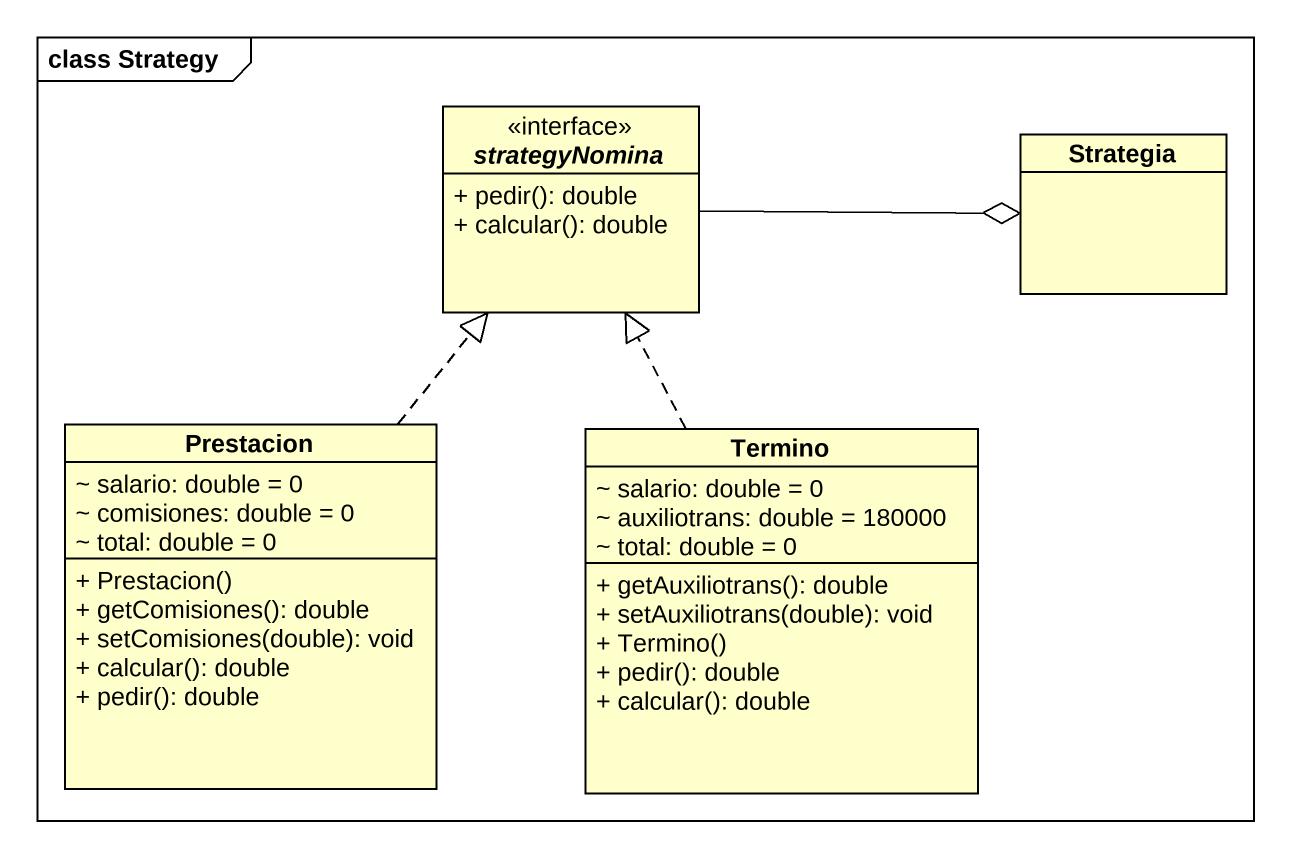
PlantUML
@startuml
mainframe class Strategy
hide circle
hide empty members
skinparam classAttributeIconSize 0
interface strategyNomina <<interface>> {
  + pedir(): double
  + calcular(): double
}
class Strategia
class Prestacion {
  ~ salario: double = 0
  ~ comisiones: double = 0
  ~ total: double = 0
  + Prestacion()
  + getComisiones(): double
  + setComisiones(double): void
  + calcular(): double
  + pedir(): double
}
class Termino {
  ~ salario: double = 0
  ~ auxiliotrans: double = 180000
  ~ total: double = 0
  + getAuxiliotrans(): double
  + setAuxiliotrans(double): void
  + Termino()
  + pedir(): double
  + calcular(): double
}
strategyNomina -right-o Strategia
Prestacion .up.|> strategyNomina
Termino .up.|> strategyNomina
@enduml
